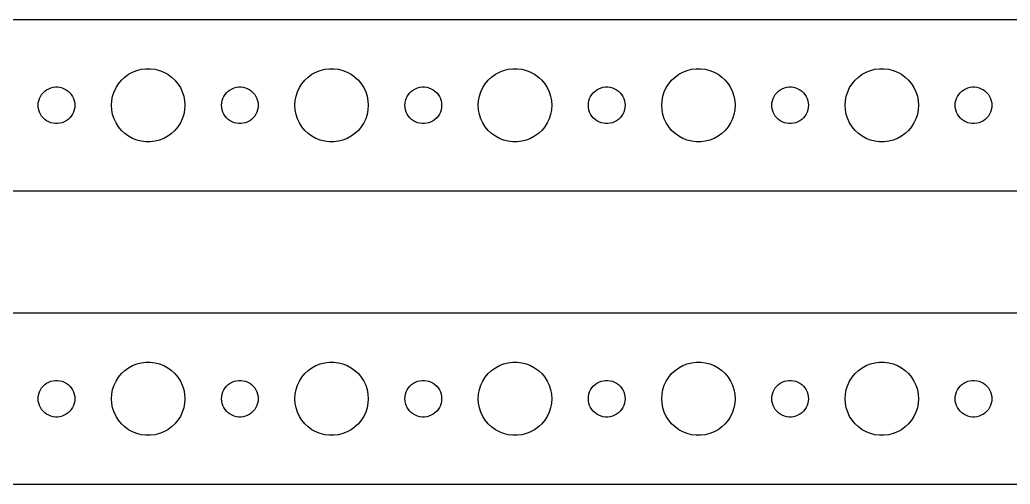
# Model space of a CAD drawing. Header units: metres. Extents: x -172 to 172, y 17 to 55.
# Drawn here: x -85.5 to -4.5, y 17 to 55 of the extents above; entities that cross this region are included whole.
import ezdxf

# ---------------------------------------------------------------- set-up
doc = ezdxf.new("R2010")
doc.units = ezdxf.units.M

msp = doc.modelspace()

# ---------------------------------------------------------------- linework, layer by layer
for p, q in [((167.314, 54.9901), (-167.314, 54.9901)), ((-77.1869, 50.0536), (-76.9123, 50.3115)), ((-76.9123, 50.3115), (-76.6075, 50.533)), ((-76.6075, 50.533), (-76.2773, 50.7145)), ((-76.2773, 50.7145), (-75.927, 50.8532)), ((-75.927, 50.8532), (-75.5621, 50.9469)), ((-75.5621, 50.9469), (-75.1884, 50.9941)), ((-75.1884, 50.9941), (-74.8116, 50.9941)), ((-74.8116, 50.9941), (-74.4379, 50.9469)), ((-74.4379, 50.9469), (-74.073, 50.8532)), ((-74.073, 50.8532), (-73.7227, 50.7145)), ((-73.7227, 50.7145), (-73.3925, 50.533)), ((-73.3925, 50.533), (-73.0877, 50.3115)), ((-73.0877, 50.3115), (-72.8131, 50.0536)), ((-62.1869, 50.0536), (-61.9123, 50.3115)), ((-61.9123, 50.3115), (-61.6075, 50.533)), ((-61.6075, 50.533), (-61.2773, 50.7145)), ((-61.2773, 50.7145), (-60.927, 50.8532)), ((-60.927, 50.8532), (-60.5621, 50.9469)), ((-60.5621, 50.9469), (-60.1884, 50.9941)), ((-60.1884, 50.9941), (-59.8116, 50.9941)), ((-59.8116, 50.9941), (-59.4379, 50.9469)), ((-59.4379, 50.9469), (-59.0729, 50.8532)), ((-59.0729, 50.8532), (-58.7227, 50.7145)), ((-58.7227, 50.7145), (-58.3925, 50.533)), ((-58.3925, 50.533), (-58.0877, 50.3115)), ((-58.0877, 50.3115), (-57.8131, 50.0536)), ((-47.1869, 50.0536), (-46.9123, 50.3115)), ((-46.9123, 50.3115), (-46.6075, 50.533)), ((-46.6075, 50.533), (-46.2773, 50.7145)), ((-46.2773, 50.7145), (-45.927, 50.8532)), ((-45.927, 50.8532), (-45.5621, 50.9469)), ((-45.5621, 50.9469), (-45.1884, 50.9941)), ((-45.1884, 50.9941), (-44.8116, 50.9941)), ((-44.8116, 50.9941), (-44.4379, 50.9469)), ((-44.4379, 50.9469), (-44.0729, 50.8532)), ((-44.0729, 50.8532), (-43.7227, 50.7145)), ((-43.7227, 50.7145), (-43.3925, 50.533)), ((-43.3925, 50.533), (-43.0877, 50.3115)), ((-43.0877, 50.3115), (-42.8131, 50.0536)), ((-32.1869, 50.0536), (-31.9123, 50.3115)), ((-31.9123, 50.3115), (-31.6075, 50.533)), ((-31.6075, 50.533), (-31.2773, 50.7145)), ((-31.2773, 50.7145), (-30.927, 50.8532)), ((-30.927, 50.8532), (-30.5621, 50.9469)), ((-30.5621, 50.9469), (-30.1884, 50.9941)), ((-30.1884, 50.9941), (-29.8116, 50.9941)), ((-29.8116, 50.9941), (-29.4379, 50.9469)), ((-29.4379, 50.9469), (-29.0729, 50.8532)), ((-29.0729, 50.8532), (-28.7227, 50.7145)), ((-28.7227, 50.7145), (-28.3925, 50.533)), ((-28.3925, 50.533), (-28.0877, 50.3115)), ((-28.0877, 50.3115), (-27.8131, 50.0536)), ((-17.1869, 50.0536), (-16.9123, 50.3115)), ((-16.9123, 50.3115), (-16.6075, 50.533)), ((-16.6075, 50.533), (-16.2773, 50.7145)), ((-16.2773, 50.7145), (-15.927, 50.8532)), ((-15.927, 50.8532), (-15.5621, 50.9469)), ((-15.5621, 50.9469), (-15.1884, 50.9941)), ((-15.1884, 50.9941), (-14.8116, 50.9941)), ((-14.8116, 50.9941), (-14.4379, 50.9469)), ((-14.4379, 50.9469), (-14.0729, 50.8532)), ((-14.0729, 50.8532), (-13.7227, 50.7145)), ((-13.7227, 50.7145), (-13.3925, 50.533)), ((-13.3925, 50.533), (-13.0877, 50.3115)), ((-13.0877, 50.3115), (-12.8131, 50.0536)), ((-83.1387, 49.3572), (-82.9635, 49.4266)), ((-82.9635, 49.4266), (-82.7811, 49.4734)), ((-82.7811, 49.4734), (-82.5942, 49.497)), ((-82.5942, 49.497), (-82.4058, 49.497)), ((-82.4058, 49.497), (-82.2189, 49.4734)), ((-82.2189, 49.4734), (-82.0365, 49.4266)), ((-82.0365, 49.4266), (-81.8613, 49.3572)), ((-77.7893, 49.1044), (-77.6289, 49.4453)), ((-77.6289, 49.4453), (-77.427, 49.7634)), ((-77.427, 49.7634), (-77.1869, 50.0536)), ((-72.8131, 50.0536), (-72.573, 49.7634)), ((-72.573, 49.7634), (-72.3711, 49.4453)), ((-72.3711, 49.4453), (-72.2107, 49.1044)), ((-68.1387, 49.3572), (-67.9635, 49.4266)), ((-67.9635, 49.4266), (-67.7811, 49.4734)), ((-67.7811, 49.4734), (-67.5942, 49.497)), ((-67.5942, 49.497), (-67.4058, 49.497)), ((-67.4058, 49.497), (-67.2189, 49.4734)), ((-67.2189, 49.4734), (-67.0365, 49.4266)), ((-67.0365, 49.4266), (-66.8613, 49.3572)), ((-62.7893, 49.1044), (-62.6289, 49.4453)), ((-62.6289, 49.4453), (-62.427, 49.7634)), ((-62.427, 49.7634), (-62.1869, 50.0536)), ((-57.8131, 50.0536), (-57.5729, 49.7634)), ((-57.5729, 49.7634), (-57.3711, 49.4453)), ((-57.3711, 49.4453), (-57.2107, 49.1044)), ((-53.1387, 49.3572), (-52.9635, 49.4266)), ((-52.9635, 49.4266), (-52.7811, 49.4734)), ((-52.7811, 49.4734), (-52.5942, 49.497)), ((-52.5942, 49.497), (-52.4058, 49.497)), ((-52.4058, 49.497), (-52.2189, 49.4734)), ((-52.2189, 49.4734), (-52.0365, 49.4266)), ((-52.0365, 49.4266), (-51.8613, 49.3572)), ((-47.7893, 49.1044), (-47.6289, 49.4453)), ((-47.6289, 49.4453), (-47.427, 49.7634)), ((-47.427, 49.7634), (-47.1869, 50.0536)), ((-42.8131, 50.0536), (-42.5729, 49.7634)), ((-42.5729, 49.7634), (-42.3711, 49.4453)), ((-42.3711, 49.4453), (-42.2107, 49.1044)), ((-38.1387, 49.3572), (-37.9635, 49.4266)), ((-37.9635, 49.4266), (-37.7811, 49.4734)), ((-37.7811, 49.4734), (-37.5942, 49.497)), ((-37.5942, 49.497), (-37.4058, 49.497)), ((-37.4058, 49.497), (-37.2189, 49.4734)), ((-37.2189, 49.4734), (-37.0365, 49.4266)), ((-37.0365, 49.4266), (-36.8613, 49.3572)), ((-32.7893, 49.1044), (-32.6289, 49.4453)), ((-32.6289, 49.4453), (-32.427, 49.7634)), ((-32.427, 49.7634), (-32.1869, 50.0536)), ((-27.8131, 50.0536), (-27.5729, 49.7634)), ((-27.5729, 49.7634), (-27.3711, 49.4453)), ((-27.3711, 49.4453), (-27.2107, 49.1044)), ((-23.1387, 49.3572), (-22.9635, 49.4266)), ((-22.9635, 49.4266), (-22.7811, 49.4734)), ((-22.7811, 49.4734), (-22.5942, 49.497)), ((-22.5942, 49.497), (-22.4058, 49.497)), ((-22.4058, 49.497), (-22.2189, 49.4734)), ((-22.2189, 49.4734), (-22.0365, 49.4266)), ((-22.0365, 49.4266), (-21.8613, 49.3572)), ((-17.7893, 49.1044), (-17.6289, 49.4453)), ((-17.6289, 49.4453), (-17.427, 49.7634)), ((-17.427, 49.7634), (-17.1869, 50.0536)), ((-12.8131, 50.0536), (-12.5729, 49.7634)), ((-12.5729, 49.7634), (-12.3711, 49.4453)), ((-12.3711, 49.4453), (-12.2107, 49.1044)), ((-8.13866, 49.3572), (-7.96352, 49.4266)), ((-7.96352, 49.4266), (-7.78107, 49.4734)), ((-7.78107, 49.4734), (-7.59418, 49.497)), ((-7.59418, 49.497), (-7.40581, 49.497)), ((-7.40581, 49.497), (-7.21892, 49.4734)), ((-7.21892, 49.4734), (-7.03647, 49.4266)), ((-7.03647, 49.4266), (-6.86133, 49.3572)), ((-83.8947, 48.5522), (-83.8145, 48.7226)), ((-83.8145, 48.7226), (-83.7135, 48.8817)), ((-83.7135, 48.8817), (-83.5934, 49.0268)), ((-83.5934, 49.0268), (-83.4561, 49.1558)), ((-83.4561, 49.1558), (-83.3037, 49.2665)), ((-83.3037, 49.2665), (-83.1387, 49.3572)), ((-81.8613, 49.3572), (-81.6963, 49.2665)), ((-81.6963, 49.2665), (-81.5439, 49.1558)), ((-81.5439, 49.1558), (-81.4065, 49.0268)), ((-81.4065, 49.0268), (-81.2865, 48.8817)), ((-81.2865, 48.8817), (-81.1855, 48.7226)), ((-81.1855, 48.7226), (-81.1053, 48.5522)), ((-77.9763, 48.376), (-77.9057, 48.7461)), ((-77.9057, 48.7461), (-77.7893, 49.1044)), ((-72.2107, 49.1044), (-72.0943, 48.7461)), ((-72.0943, 48.7461), (-72.0237, 48.376)), ((-68.8947, 48.5522), (-68.8145, 48.7226)), ((-68.8145, 48.7226), (-68.7135, 48.8817)), ((-68.7135, 48.8817), (-68.5934, 49.0268)), ((-68.5934, 49.0268), (-68.4561, 49.1558)), ((-68.4561, 49.1558), (-68.3037, 49.2665)), ((-68.3037, 49.2665), (-68.1387, 49.3572)), ((-66.8613, 49.3572), (-66.6963, 49.2665)), ((-66.6963, 49.2665), (-66.5439, 49.1558)), ((-66.5439, 49.1558), (-66.4065, 49.0268)), ((-66.4065, 49.0268), (-66.2865, 48.8817)), ((-66.2865, 48.8817), (-66.1855, 48.7226)), ((-66.1855, 48.7226), (-66.1053, 48.5522)), ((-62.9763, 48.376), (-62.9057, 48.7461)), ((-62.9057, 48.7461), (-62.7893, 49.1044)), ((-57.2107, 49.1044), (-57.0942, 48.7461)), ((-57.0942, 48.7461), (-57.0237, 48.376)), ((-53.8947, 48.5522), (-53.8145, 48.7226)), ((-53.8145, 48.7226), (-53.7135, 48.8817)), ((-53.7135, 48.8817), (-53.5934, 49.0268)), ((-53.5934, 49.0268), (-53.4561, 49.1558)), ((-53.4561, 49.1558), (-53.3037, 49.2665)), ((-53.3037, 49.2665), (-53.1387, 49.3572)), ((-51.8613, 49.3572), (-51.6963, 49.2665)), ((-51.6963, 49.2665), (-51.5439, 49.1558)), ((-51.5439, 49.1558), (-51.4065, 49.0268)), ((-51.4065, 49.0268), (-51.2865, 48.8817)), ((-51.2865, 48.8817), (-51.1855, 48.7226)), ((-51.1855, 48.7226), (-51.1053, 48.5522)), ((-47.9763, 48.376), (-47.9057, 48.7461)), ((-47.9057, 48.7461), (-47.7893, 49.1044)), ((-42.2107, 49.1044), (-42.0942, 48.7461)), ((-42.0942, 48.7461), (-42.0237, 48.376)), ((-38.8947, 48.5522), (-38.8145, 48.7226)), ((-38.8145, 48.7226), (-38.7135, 48.8817)), ((-38.7135, 48.8817), (-38.5934, 49.0268)), ((-38.5934, 49.0268), (-38.4561, 49.1558)), ((-38.4561, 49.1558), (-38.3037, 49.2665)), ((-38.3037, 49.2665), (-38.1387, 49.3572)), ((-36.8613, 49.3572), (-36.6963, 49.2665)), ((-36.6963, 49.2665), (-36.5439, 49.1558)), ((-36.5439, 49.1558), (-36.4065, 49.0268)), ((-36.4065, 49.0268), (-36.2865, 48.8817)), ((-36.2865, 48.8817), (-36.1855, 48.7226)), ((-36.1855, 48.7226), (-36.1053, 48.5522)), ((-32.9763, 48.376), (-32.9057, 48.7461)), ((-32.9057, 48.7461), (-32.7893, 49.1044)), ((-27.2107, 49.1044), (-27.0942, 48.7461)), ((-27.0942, 48.7461), (-27.0237, 48.376)), ((-23.8947, 48.5522), (-23.8145, 48.7226)), ((-23.8145, 48.7226), (-23.7135, 48.8817)), ((-23.7135, 48.8817), (-23.5934, 49.0268)), ((-23.5934, 49.0268), (-23.4561, 49.1558)), ((-23.4561, 49.1558), (-23.3037, 49.2665)), ((-23.3037, 49.2665), (-23.1387, 49.3572)), ((-21.8613, 49.3572), (-21.6963, 49.2665)), ((-21.6963, 49.2665), (-21.5439, 49.1558)), ((-21.5439, 49.1558), (-21.4065, 49.0268)), ((-21.4065, 49.0268), (-21.2865, 48.8817)), ((-21.2865, 48.8817), (-21.1855, 48.7226)), ((-21.1855, 48.7226), (-21.1053, 48.5522)), ((-17.9763, 48.376), (-17.9057, 48.7461)), ((-17.9057, 48.7461), (-17.7893, 49.1044)), ((-12.2107, 49.1044), (-12.0942, 48.7461)), ((-12.0942, 48.7461), (-12.0237, 48.376)), ((-8.89465, 48.5522), (-8.81445, 48.7226)), ((-8.81445, 48.7226), (-8.71352, 48.8817)), ((-8.71352, 48.8817), (-8.59344, 49.0268)), ((-8.59344, 49.0268), (-8.45613, 49.1558)), ((-8.45613, 49.1558), (-8.30373, 49.2665)), ((-8.30373, 49.2665), (-8.13866, 49.3572)), ((-6.86133, 49.3572), (-6.69626, 49.2665)), ((-6.69626, 49.2665), (-6.54385, 49.1558)), ((-6.54385, 49.1558), (-6.40654, 49.0268)), ((-6.40654, 49.0268), (-6.28647, 48.8817)), ((-6.28647, 48.8817), (-6.18553, 48.7226)), ((-6.18553, 48.7226), (-6.10533, 48.5522)), ((-84, 48), (-83.9882, 48.188)), ((-83.9882, 47.812), (-84, 48)), ((-83.9882, 48.188), (-83.9529, 48.373)), ((-83.9529, 47.627), (-83.9882, 47.812)), ((-83.9529, 48.373), (-83.8947, 48.5522)), ((-81.1053, 48.5522), (-81.0471, 48.373)), ((-81.0471, 48.373), (-81.0118, 48.188)), ((-81.0118, 47.812), (-81.0471, 47.627)), ((-81.0118, 48.188), (-81, 48)), ((-81, 48), (-81.0118, 47.812)), ((-78, 48), (-77.9763, 48.376)), ((-77.9763, 47.624), (-78, 48)), ((-72.0237, 48.376), (-72, 48)), ((-72, 48), (-72.0237, 47.624)), ((-69, 48), (-68.9882, 48.188)), ((-68.9882, 47.812), (-69, 48)), ((-68.9882, 48.188), (-68.9529, 48.373)), ((-68.9529, 47.627), (-68.9882, 47.812)), ((-68.9529, 48.373), (-68.8947, 48.5522)), ((-66.1053, 48.5522), (-66.0471, 48.373)), ((-66.0471, 48.373), (-66.0118, 48.188)), ((-66.0118, 47.812), (-66.0471, 47.627)), ((-66.0118, 48.188), (-66, 48)), ((-66, 48), (-66.0118, 47.812)), ((-63, 48), (-62.9763, 48.376)), ((-62.9763, 47.624), (-63, 48)), ((-57.0237, 48.376), (-57, 48)), ((-57, 48), (-57.0237, 47.624)), ((-54, 48), (-53.9882, 48.188)), ((-53.9882, 47.812), (-54, 48)), ((-53.9882, 48.188), (-53.9529, 48.373)), ((-53.9529, 47.627), (-53.9882, 47.812)), ((-53.9529, 48.373), (-53.8947, 48.5522)), ((-51.1053, 48.5522), (-51.0471, 48.373)), ((-51.0471, 48.373), (-51.0118, 48.188)), ((-51.0118, 47.812), (-51.0471, 47.627)), ((-51.0118, 48.188), (-51, 48)), ((-51, 48), (-51.0118, 47.812)), ((-48, 48), (-47.9763, 48.376)), ((-47.9763, 47.624), (-48, 48)), ((-42.0237, 48.376), (-42, 48)), ((-42, 48), (-42.0237, 47.624)), ((-39, 48), (-38.9882, 48.188)), ((-38.9882, 47.812), (-39, 48)), ((-38.9882, 48.188), (-38.9529, 48.373)), ((-38.9529, 47.627), (-38.9882, 47.812)), ((-38.9529, 48.373), (-38.8947, 48.5522)), ((-36.1053, 48.5522), (-36.0471, 48.373)), ((-36.0471, 48.373), (-36.0118, 48.188)), ((-36.0118, 47.812), (-36.0471, 47.627)), ((-36.0118, 48.188), (-36, 48)), ((-36, 48), (-36.0118, 47.812)), ((-33, 48), (-32.9763, 48.376)), ((-32.9763, 47.624), (-33, 48)), ((-27.0237, 48.376), (-27, 48)), ((-27, 48), (-27.0237, 47.624)), ((-24, 48), (-23.9882, 48.188)), ((-23.9882, 47.812), (-24, 48)), ((-23.9882, 48.188), (-23.9529, 48.373)), ((-23.9529, 47.627), (-23.9882, 47.812)), ((-23.9529, 48.373), (-23.8947, 48.5522)), ((-21.1053, 48.5522), (-21.0471, 48.373)), ((-21.0471, 48.373), (-21.0118, 48.188)), ((-21.0118, 47.812), (-21.0471, 47.627)), ((-21.0118, 48.188), (-21, 48)), ((-21, 48), (-21.0118, 47.812)), ((-18, 48), (-17.9763, 48.376)), ((-17.9763, 47.624), (-18, 48)), ((-12.0237, 48.376), (-12, 48)), ((-12, 48), (-12.0237, 47.624)), ((-9, 48), (-8.98816, 48.188)), ((-8.98816, 47.812), (-9, 48)), ((-8.98816, 48.188), (-8.95287, 48.373)), ((-8.95287, 47.627), (-8.98816, 47.812)), ((-8.95287, 48.373), (-8.89465, 48.5522)), ((-6.10533, 48.5522), (-6.04712, 48.373)), ((-6.04712, 48.373), (-6.01183, 48.188)), ((-6.01183, 47.812), (-6.04712, 47.627)), ((-6.01183, 48.188), (-6, 48)), ((-6, 48), (-6.01183, 47.812)), ((-83.8947, 47.4478), (-83.9529, 47.627)), ((-83.8145, 47.2774), (-83.8947, 47.4478)), ((-83.7135, 47.1183), (-83.8145, 47.2774)), ((-83.5934, 46.9732), (-83.7135, 47.1183)), ((-81.2865, 47.1183), (-81.4065, 46.9732)), ((-81.1855, 47.2774), (-81.2865, 47.1183)), ((-81.1053, 47.4478), (-81.1855, 47.2774)), ((-81.0471, 47.627), (-81.1053, 47.4478)), ((-77.9057, 47.2539), (-77.9763, 47.624)), ((-77.7893, 46.8956), (-77.9057, 47.2539)), ((-72.0943, 47.2539), (-72.2107, 46.8956)), ((-72.0237, 47.624), (-72.0943, 47.2539)), ((-68.8947, 47.4478), (-68.9529, 47.627)), ((-68.8145, 47.2774), (-68.8947, 47.4478)), ((-68.7135, 47.1183), (-68.8145, 47.2774)), ((-68.5934, 46.9732), (-68.7135, 47.1183)), ((-66.2865, 47.1183), (-66.4065, 46.9732)), ((-66.1855, 47.2774), (-66.2865, 47.1183)), ((-66.1053, 47.4478), (-66.1855, 47.2774)), ((-66.0471, 47.627), (-66.1053, 47.4478)), ((-62.9057, 47.2539), (-62.9763, 47.624)), ((-62.7893, 46.8956), (-62.9057, 47.2539)), ((-57.0942, 47.2539), (-57.2107, 46.8956)), ((-57.0237, 47.624), (-57.0942, 47.2539)), ((-53.8947, 47.4478), (-53.9529, 47.627)), ((-53.8145, 47.2774), (-53.8947, 47.4478)), ((-53.7135, 47.1183), (-53.8145, 47.2774)), ((-53.5934, 46.9732), (-53.7135, 47.1183)), ((-51.2865, 47.1183), (-51.4065, 46.9732)), ((-51.1855, 47.2774), (-51.2865, 47.1183)), ((-51.1053, 47.4478), (-51.1855, 47.2774)), ((-51.0471, 47.627), (-51.1053, 47.4478)), ((-47.9057, 47.2539), (-47.9763, 47.624)), ((-47.7893, 46.8956), (-47.9057, 47.2539)), ((-42.0942, 47.2539), (-42.2107, 46.8956)), ((-42.0237, 47.624), (-42.0942, 47.2539)), ((-38.8947, 47.4478), (-38.9529, 47.627)), ((-38.8145, 47.2774), (-38.8947, 47.4478)), ((-38.7135, 47.1183), (-38.8145, 47.2774)), ((-38.5934, 46.9732), (-38.7135, 47.1183)), ((-36.2865, 47.1183), (-36.4065, 46.9732)), ((-36.1855, 47.2774), (-36.2865, 47.1183)), ((-36.1053, 47.4478), (-36.1855, 47.2774)), ((-36.0471, 47.627), (-36.1053, 47.4478)), ((-32.9057, 47.2539), (-32.9763, 47.624)), ((-32.7893, 46.8956), (-32.9057, 47.2539)), ((-27.0942, 47.2539), (-27.2107, 46.8956)), ((-27.0237, 47.624), (-27.0942, 47.2539)), ((-23.8947, 47.4478), (-23.9529, 47.627)), ((-23.8145, 47.2774), (-23.8947, 47.4478)), ((-23.7135, 47.1183), (-23.8145, 47.2774)), ((-23.5934, 46.9732), (-23.7135, 47.1183)), ((-21.2865, 47.1183), (-21.4065, 46.9732)), ((-21.1855, 47.2774), (-21.2865, 47.1183)), ((-21.1053, 47.4478), (-21.1855, 47.2774)), ((-21.0471, 47.627), (-21.1053, 47.4478)), ((-17.9057, 47.2539), (-17.9763, 47.624)), ((-17.7893, 46.8956), (-17.9057, 47.2539)), ((-12.0942, 47.2539), (-12.2107, 46.8956)), ((-12.0237, 47.624), (-12.0942, 47.2539)), ((-8.89465, 47.4478), (-8.95287, 47.627)), ((-8.81445, 47.2774), (-8.89465, 47.4478)), ((-8.71352, 47.1183), (-8.81445, 47.2774)), ((-8.59344, 46.9732), (-8.71352, 47.1183)), ((-6.28647, 47.1183), (-6.40654, 46.9732)), ((-6.18553, 47.2774), (-6.28647, 47.1183)), ((-6.10533, 47.4478), (-6.18553, 47.2774)), ((-6.04712, 47.627), (-6.10533, 47.4478)), ((-83.4561, 46.8442), (-83.5934, 46.9732)), ((-83.3037, 46.7335), (-83.4561, 46.8442)), ((-83.1387, 46.6428), (-83.3037, 46.7335)), ((-82.9635, 46.5734), (-83.1387, 46.6428)), ((-82.7811, 46.5266), (-82.9635, 46.5734)), ((-82.5942, 46.503), (-82.7811, 46.5266)), ((-82.4058, 46.503), (-82.5942, 46.503)), ((-82.2189, 46.5266), (-82.4058, 46.503)), ((-82.0365, 46.5734), (-82.2189, 46.5266)), ((-81.8613, 46.6428), (-82.0365, 46.5734)), ((-81.6963, 46.7335), (-81.8613, 46.6428)), ((-81.5439, 46.8442), (-81.6963, 46.7335)), ((-81.4065, 46.9732), (-81.5439, 46.8442)), ((-77.6289, 46.5547), (-77.7893, 46.8956)), ((-77.427, 46.2366), (-77.6289, 46.5547)), ((-77.1869, 45.9464), (-77.427, 46.2366)), ((-72.573, 46.2366), (-72.8131, 45.9464)), ((-72.3711, 46.5547), (-72.573, 46.2366)), ((-72.2107, 46.8956), (-72.3711, 46.5547)), ((-68.4561, 46.8442), (-68.5934, 46.9732)), ((-68.3037, 46.7335), (-68.4561, 46.8442)), ((-68.1387, 46.6428), (-68.3037, 46.7335)), ((-67.9635, 46.5734), (-68.1387, 46.6428)), ((-67.7811, 46.5266), (-67.9635, 46.5734)), ((-67.5942, 46.503), (-67.7811, 46.5266)), ((-67.4058, 46.503), (-67.5942, 46.503)), ((-67.2189, 46.5266), (-67.4058, 46.503)), ((-67.0365, 46.5734), (-67.2189, 46.5266)), ((-66.8613, 46.6428), (-67.0365, 46.5734)), ((-66.6963, 46.7335), (-66.8613, 46.6428)), ((-66.5439, 46.8442), (-66.6963, 46.7335)), ((-66.4065, 46.9732), (-66.5439, 46.8442)), ((-62.6289, 46.5547), (-62.7893, 46.8956)), ((-62.427, 46.2366), (-62.6289, 46.5547)), ((-62.1869, 45.9464), (-62.427, 46.2366)), ((-57.5729, 46.2366), (-57.8131, 45.9464)), ((-57.3711, 46.5547), (-57.5729, 46.2366)), ((-57.2107, 46.8956), (-57.3711, 46.5547)), ((-53.4561, 46.8442), (-53.5934, 46.9732)), ((-53.3037, 46.7335), (-53.4561, 46.8442)), ((-53.1387, 46.6428), (-53.3037, 46.7335)), ((-52.9635, 46.5734), (-53.1387, 46.6428)), ((-52.7811, 46.5266), (-52.9635, 46.5734)), ((-52.5942, 46.503), (-52.7811, 46.5266)), ((-52.4058, 46.503), (-52.5942, 46.503)), ((-52.2189, 46.5266), (-52.4058, 46.503)), ((-52.0365, 46.5734), (-52.2189, 46.5266)), ((-51.8613, 46.6428), (-52.0365, 46.5734)), ((-51.6963, 46.7335), (-51.8613, 46.6428)), ((-51.5439, 46.8442), (-51.6963, 46.7335)), ((-51.4065, 46.9732), (-51.5439, 46.8442)), ((-47.6289, 46.5547), (-47.7893, 46.8956)), ((-47.427, 46.2366), (-47.6289, 46.5547)), ((-47.1869, 45.9464), (-47.427, 46.2366)), ((-42.5729, 46.2366), (-42.8131, 45.9464)), ((-42.3711, 46.5547), (-42.5729, 46.2366)), ((-42.2107, 46.8956), (-42.3711, 46.5547)), ((-38.4561, 46.8442), (-38.5934, 46.9732)), ((-38.3037, 46.7335), (-38.4561, 46.8442)), ((-38.1387, 46.6428), (-38.3037, 46.7335)), ((-37.9635, 46.5734), (-38.1387, 46.6428)), ((-37.7811, 46.5266), (-37.9635, 46.5734)), ((-37.5942, 46.503), (-37.7811, 46.5266)), ((-37.4058, 46.503), (-37.5942, 46.503)), ((-37.2189, 46.5266), (-37.4058, 46.503)), ((-37.0365, 46.5734), (-37.2189, 46.5266)), ((-36.8613, 46.6428), (-37.0365, 46.5734)), ((-36.6963, 46.7335), (-36.8613, 46.6428)), ((-36.5439, 46.8442), (-36.6963, 46.7335)), ((-36.4065, 46.9732), (-36.5439, 46.8442)), ((-32.6289, 46.5547), (-32.7893, 46.8956)), ((-32.427, 46.2366), (-32.6289, 46.5547)), ((-32.1869, 45.9464), (-32.427, 46.2366)), ((-27.5729, 46.2366), (-27.8131, 45.9464)), ((-27.3711, 46.5547), (-27.5729, 46.2366)), ((-27.2107, 46.8956), (-27.3711, 46.5547)), ((-23.4561, 46.8442), (-23.5934, 46.9732)), ((-23.3037, 46.7335), (-23.4561, 46.8442)), ((-23.1387, 46.6428), (-23.3037, 46.7335)), ((-22.9635, 46.5734), (-23.1387, 46.6428)), ((-22.7811, 46.5266), (-22.9635, 46.5734)), ((-22.5942, 46.503), (-22.7811, 46.5266)), ((-22.4058, 46.503), (-22.5942, 46.503)), ((-22.2189, 46.5266), (-22.4058, 46.503)), ((-22.0365, 46.5734), (-22.2189, 46.5266)), ((-21.8613, 46.6428), (-22.0365, 46.5734)), ((-21.6963, 46.7335), (-21.8613, 46.6428)), ((-21.5439, 46.8442), (-21.6963, 46.7335)), ((-21.4065, 46.9732), (-21.5439, 46.8442)), ((-17.6289, 46.5547), (-17.7893, 46.8956)), ((-17.427, 46.2366), (-17.6289, 46.5547)), ((-17.1869, 45.9464), (-17.427, 46.2366)), ((-12.5729, 46.2366), (-12.8131, 45.9464)), ((-12.3711, 46.5547), (-12.5729, 46.2366)), ((-12.2107, 46.8956), (-12.3711, 46.5547)), ((-8.45613, 46.8442), (-8.59344, 46.9732)), ((-8.30373, 46.7335), (-8.45613, 46.8442)), ((-8.13866, 46.6428), (-8.30373, 46.7335)), ((-7.96352, 46.5734), (-8.13866, 46.6428)), ((-7.78107, 46.5266), (-7.96352, 46.5734)), ((-7.59418, 46.503), (-7.78107, 46.5266)), ((-7.40581, 46.503), (-7.59418, 46.503)), ((-7.21892, 46.5266), (-7.40581, 46.503)), ((-7.03647, 46.5734), (-7.21892, 46.5266)), ((-6.86133, 46.6428), (-7.03647, 46.5734)), ((-6.69626, 46.7335), (-6.86133, 46.6428)), ((-6.54385, 46.8442), (-6.69626, 46.7335)), ((-6.40654, 46.9732), (-6.54385, 46.8442)), ((-76.9123, 45.6885), (-77.1869, 45.9464)), ((-76.6075, 45.467), (-76.9123, 45.6885)), ((-76.2773, 45.2855), (-76.6075, 45.467)), ((-73.3925, 45.467), (-73.7227, 45.2855)), ((-73.0877, 45.6885), (-73.3925, 45.467)), ((-72.8131, 45.9464), (-73.0877, 45.6885)), ((-61.9123, 45.6885), (-62.1869, 45.9464)), ((-61.6075, 45.467), (-61.9123, 45.6885)), ((-61.2773, 45.2855), (-61.6075, 45.467)), ((-58.3925, 45.467), (-58.7227, 45.2855)), ((-58.0877, 45.6885), (-58.3925, 45.467)), ((-57.8131, 45.9464), (-58.0877, 45.6885)), ((-46.9123, 45.6885), (-47.1869, 45.9464)), ((-46.6075, 45.467), (-46.9123, 45.6885)), ((-46.2773, 45.2855), (-46.6075, 45.467)), ((-43.3925, 45.467), (-43.7227, 45.2855)), ((-43.0877, 45.6885), (-43.3925, 45.467)), ((-42.8131, 45.9464), (-43.0877, 45.6885)), ((-31.9123, 45.6885), (-32.1869, 45.9464)), ((-31.6075, 45.467), (-31.9123, 45.6885)), ((-31.2773, 45.2855), (-31.6075, 45.467)), ((-28.3925, 45.467), (-28.7227, 45.2855)), ((-28.0877, 45.6885), (-28.3925, 45.467)), ((-27.8131, 45.9464), (-28.0877, 45.6885)), ((-16.9123, 45.6885), (-17.1869, 45.9464)), ((-16.6075, 45.467), (-16.9123, 45.6885)), ((-16.2773, 45.2855), (-16.6075, 45.467)), ((-13.3925, 45.467), (-13.7227, 45.2855)), ((-13.0877, 45.6885), (-13.3925, 45.467)), ((-12.8131, 45.9464), (-13.0877, 45.6885)), ((-75.927, 45.1468), (-76.2773, 45.2855)), ((-75.5621, 45.0531), (-75.927, 45.1468)), ((-75.1884, 45.0059), (-75.5621, 45.0531)), ((-74.8116, 45.0059), (-75.1884, 45.0059)), ((-74.4379, 45.0531), (-74.8116, 45.0059)), ((-74.073, 45.1468), (-74.4379, 45.0531)), ((-73.7227, 45.2855), (-74.073, 45.1468)), ((-60.927, 45.1468), (-61.2773, 45.2855)), ((-60.5621, 45.0531), (-60.927, 45.1468)), ((-60.1884, 45.0059), (-60.5621, 45.0531)), ((-59.8116, 45.0059), (-60.1884, 45.0059)), ((-59.4379, 45.0531), (-59.8116, 45.0059)), ((-59.0729, 45.1468), (-59.4379, 45.0531)), ((-58.7227, 45.2855), (-59.0729, 45.1468)), ((-45.927, 45.1468), (-46.2773, 45.2855)), ((-45.5621, 45.0531), (-45.927, 45.1468)), ((-45.1884, 45.0059), (-45.5621, 45.0531)), ((-44.8116, 45.0059), (-45.1884, 45.0059)), ((-44.4379, 45.0531), (-44.8116, 45.0059)), ((-44.0729, 45.1468), (-44.4379, 45.0531)), ((-43.7227, 45.2855), (-44.0729, 45.1468)), ((-30.927, 45.1468), (-31.2773, 45.2855)), ((-30.5621, 45.0531), (-30.927, 45.1468)), ((-30.1884, 45.0059), (-30.5621, 45.0531)), ((-29.8116, 45.0059), (-30.1884, 45.0059)), ((-29.4379, 45.0531), (-29.8116, 45.0059)), ((-29.0729, 45.1468), (-29.4379, 45.0531)), ((-28.7227, 45.2855), (-29.0729, 45.1468)), ((-15.927, 45.1468), (-16.2773, 45.2855)), ((-15.5621, 45.0531), (-15.927, 45.1468)), ((-15.1884, 45.0059), (-15.5621, 45.0531)), ((-14.8116, 45.0059), (-15.1884, 45.0059)), ((-14.4379, 45.0531), (-14.8116, 45.0059)), ((-14.0729, 45.1468), (-14.4379, 45.0531)), ((-13.7227, 45.2855), (-14.0729, 45.1468)), ((-167.314, 41.0099), (167.314, 41.0099)), ((167.314, 30.9901), (-167.314, 30.9901)), ((-76.2773, 26.7145), (-75.927, 26.8532)), ((-75.927, 26.8532), (-75.5621, 26.9469)), ((-75.5621, 26.9469), (-75.1884, 26.9941)), ((-75.1884, 26.9941), (-74.8116, 26.9941)), ((-74.8116, 26.9941), (-74.4379, 26.9469)), ((-74.4379, 26.9469), (-74.073, 26.8532)), ((-74.073, 26.8532), (-73.7227, 26.7145)), ((-61.2773, 26.7145), (-60.927, 26.8532)), ((-60.927, 26.8532), (-60.5621, 26.9469)), ((-60.5621, 26.9469), (-60.1884, 26.9941)), ((-60.1884, 26.9941), (-59.8116, 26.9941)), ((-59.8116, 26.9941), (-59.4379, 26.9469)), ((-59.4379, 26.9469), (-59.0729, 26.8532)), ((-59.0729, 26.8532), (-58.7227, 26.7145)), ((-46.2773, 26.7145), (-45.927, 26.8532)), ((-45.927, 26.8532), (-45.5621, 26.9469)), ((-45.5621, 26.9469), (-45.1884, 26.9941)), ((-45.1884, 26.9941), (-44.8116, 26.9941)), ((-44.8116, 26.9941), (-44.4379, 26.9469)), ((-44.4379, 26.9469), (-44.0729, 26.8532)), ((-44.0729, 26.8532), (-43.7227, 26.7145)), ((-31.2773, 26.7145), (-30.927, 26.8532)), ((-30.927, 26.8532), (-30.5621, 26.9469)), ((-30.5621, 26.9469), (-30.1884, 26.9941)), ((-30.1884, 26.9941), (-29.8116, 26.9941)), ((-29.8116, 26.9941), (-29.4379, 26.9469)), ((-29.4379, 26.9469), (-29.0729, 26.8532)), ((-29.0729, 26.8532), (-28.7227, 26.7145)), ((-16.2773, 26.7145), (-15.927, 26.8532)), ((-15.927, 26.8532), (-15.5621, 26.9469)), ((-15.5621, 26.9469), (-15.1884, 26.9941)), ((-15.1884, 26.9941), (-14.8116, 26.9941)), ((-14.8116, 26.9941), (-14.4379, 26.9469)), ((-14.4379, 26.9469), (-14.0729, 26.8532)), ((-14.0729, 26.8532), (-13.7227, 26.7145)), ((-77.427, 25.7634), (-77.1869, 26.0536)), ((-77.1869, 26.0536), (-76.9123, 26.3115)), ((-76.9123, 26.3115), (-76.6075, 26.533)), ((-76.6075, 26.533), (-76.2773, 26.7145)), ((-73.7227, 26.7145), (-73.3925, 26.533)), ((-73.3925, 26.533), (-73.0877, 26.3115)), ((-73.0877, 26.3115), (-72.8131, 26.0536)), ((-72.8131, 26.0536), (-72.573, 25.7634)), ((-62.427, 25.7634), (-62.1869, 26.0536)), ((-62.1869, 26.0536), (-61.9123, 26.3115)), ((-61.9123, 26.3115), (-61.6075, 26.533)), ((-61.6075, 26.533), (-61.2773, 26.7145)), ((-58.7227, 26.7145), (-58.3925, 26.533)), ((-58.3925, 26.533), (-58.0877, 26.3115)), ((-58.0877, 26.3115), (-57.8131, 26.0536)), ((-57.8131, 26.0536), (-57.5729, 25.7634)), ((-47.427, 25.7634), (-47.1869, 26.0536)), ((-47.1869, 26.0536), (-46.9123, 26.3115)), ((-46.9123, 26.3115), (-46.6075, 26.533)), ((-46.6075, 26.533), (-46.2773, 26.7145)), ((-43.7227, 26.7145), (-43.3925, 26.533)), ((-43.3925, 26.533), (-43.0877, 26.3115)), ((-43.0877, 26.3115), (-42.8131, 26.0536)), ((-42.8131, 26.0536), (-42.5729, 25.7634)), ((-32.427, 25.7634), (-32.1869, 26.0536)), ((-32.1869, 26.0536), (-31.9123, 26.3115)), ((-31.9123, 26.3115), (-31.6075, 26.533)), ((-31.6075, 26.533), (-31.2773, 26.7145)), ((-28.7227, 26.7145), (-28.3925, 26.533)), ((-28.3925, 26.533), (-28.0877, 26.3115)), ((-28.0877, 26.3115), (-27.8131, 26.0536)), ((-27.8131, 26.0536), (-27.5729, 25.7634)), ((-17.427, 25.7634), (-17.1869, 26.0536)), ((-17.1869, 26.0536), (-16.9123, 26.3115)), ((-16.9123, 26.3115), (-16.6075, 26.533)), ((-16.6075, 26.533), (-16.2773, 26.7145)), ((-13.7227, 26.7145), (-13.3925, 26.533)), ((-13.3925, 26.533), (-13.0877, 26.3115)), ((-13.0877, 26.3115), (-12.8131, 26.0536)), ((-12.8131, 26.0536), (-12.5729, 25.7634)), ((-83.5934, 25.0268), (-83.4561, 25.1558)), ((-83.4561, 25.1558), (-83.3037, 25.2665)), ((-83.3037, 25.2665), (-83.1387, 25.3572)), ((-83.1387, 25.3572), (-82.9635, 25.4266)), ((-82.9635, 25.4266), (-82.7811, 25.4734)), ((-82.7811, 25.4734), (-82.5942, 25.497)), ((-82.5942, 25.497), (-82.4058, 25.497)), ((-82.4058, 25.497), (-82.2189, 25.4734)), ((-82.2189, 25.4734), (-82.0365, 25.4266)), ((-82.0365, 25.4266), (-81.8613, 25.3572)), ((-81.8613, 25.3572), (-81.6963, 25.2665)), ((-81.6963, 25.2665), (-81.5439, 25.1558)), ((-81.5439, 25.1558), (-81.4065, 25.0268)), ((-77.7893, 25.1044), (-77.6289, 25.4453)), ((-77.6289, 25.4453), (-77.427, 25.7634)), ((-72.573, 25.7634), (-72.3711, 25.4453)), ((-72.3711, 25.4453), (-72.2107, 25.1044)), ((-68.5934, 25.0268), (-68.4561, 25.1558)), ((-68.4561, 25.1558), (-68.3037, 25.2665)), ((-68.3037, 25.2665), (-68.1387, 25.3572)), ((-68.1387, 25.3572), (-67.9635, 25.4266)), ((-67.9635, 25.4266), (-67.7811, 25.4734)), ((-67.7811, 25.4734), (-67.5942, 25.497)), ((-67.5942, 25.497), (-67.4058, 25.497)), ((-67.4058, 25.497), (-67.2189, 25.4734)), ((-67.2189, 25.4734), (-67.0365, 25.4266)), ((-67.0365, 25.4266), (-66.8613, 25.3572)), ((-66.8613, 25.3572), (-66.6963, 25.2665)), ((-66.6963, 25.2665), (-66.5439, 25.1558)), ((-66.5439, 25.1558), (-66.4065, 25.0268)), ((-62.7893, 25.1044), (-62.6289, 25.4453)), ((-62.6289, 25.4453), (-62.427, 25.7634)), ((-57.5729, 25.7634), (-57.3711, 25.4453)), ((-57.3711, 25.4453), (-57.2107, 25.1044)), ((-53.5934, 25.0268), (-53.4561, 25.1558)), ((-53.4561, 25.1558), (-53.3037, 25.2665)), ((-53.3037, 25.2665), (-53.1387, 25.3572)), ((-53.1387, 25.3572), (-52.9635, 25.4266)), ((-52.9635, 25.4266), (-52.7811, 25.4734)), ((-52.7811, 25.4734), (-52.5942, 25.497)), ((-52.5942, 25.497), (-52.4058, 25.497)), ((-52.4058, 25.497), (-52.2189, 25.4734)), ((-52.2189, 25.4734), (-52.0365, 25.4266)), ((-52.0365, 25.4266), (-51.8613, 25.3572)), ((-51.8613, 25.3572), (-51.6963, 25.2665)), ((-51.6963, 25.2665), (-51.5439, 25.1558)), ((-51.5439, 25.1558), (-51.4065, 25.0268)), ((-47.7893, 25.1044), (-47.6289, 25.4453)), ((-47.6289, 25.4453), (-47.427, 25.7634)), ((-42.5729, 25.7634), (-42.3711, 25.4453)), ((-42.3711, 25.4453), (-42.2107, 25.1044)), ((-38.5934, 25.0268), (-38.4561, 25.1558)), ((-38.4561, 25.1558), (-38.3037, 25.2665)), ((-38.3037, 25.2665), (-38.1387, 25.3572)), ((-38.1387, 25.3572), (-37.9635, 25.4266)), ((-37.9635, 25.4266), (-37.7811, 25.4734)), ((-37.7811, 25.4734), (-37.5942, 25.497)), ((-37.5942, 25.497), (-37.4058, 25.497)), ((-37.4058, 25.497), (-37.2189, 25.4734)), ((-37.2189, 25.4734), (-37.0365, 25.4266)), ((-37.0365, 25.4266), (-36.8613, 25.3572)), ((-36.8613, 25.3572), (-36.6963, 25.2665)), ((-36.6963, 25.2665), (-36.5439, 25.1558)), ((-36.5439, 25.1558), (-36.4065, 25.0268)), ((-32.7893, 25.1044), (-32.6289, 25.4453)), ((-32.6289, 25.4453), (-32.427, 25.7634)), ((-27.5729, 25.7634), (-27.3711, 25.4453)), ((-27.3711, 25.4453), (-27.2107, 25.1044)), ((-23.5934, 25.0268), (-23.4561, 25.1558)), ((-23.4561, 25.1558), (-23.3037, 25.2665)), ((-23.3037, 25.2665), (-23.1387, 25.3572)), ((-23.1387, 25.3572), (-22.9635, 25.4266)), ((-22.9635, 25.4266), (-22.7811, 25.4734)), ((-22.7811, 25.4734), (-22.5942, 25.497)), ((-22.5942, 25.497), (-22.4058, 25.497)), ((-22.4058, 25.497), (-22.2189, 25.4734)), ((-22.2189, 25.4734), (-22.0365, 25.4266)), ((-22.0365, 25.4266), (-21.8613, 25.3572)), ((-21.8613, 25.3572), (-21.6963, 25.2665)), ((-21.6963, 25.2665), (-21.5439, 25.1558)), ((-21.5439, 25.1558), (-21.4065, 25.0268)), ((-17.7893, 25.1044), (-17.6289, 25.4453)), ((-17.6289, 25.4453), (-17.427, 25.7634)), ((-12.5729, 25.7634), (-12.3711, 25.4453)), ((-12.3711, 25.4453), (-12.2107, 25.1044)), ((-8.59344, 25.0268), (-8.45613, 25.1558)), ((-8.45613, 25.1558), (-8.30373, 25.2665)), ((-8.30373, 25.2665), (-8.13866, 25.3572)), ((-8.13866, 25.3572), (-7.96352, 25.4266)), ((-7.96352, 25.4266), (-7.78107, 25.4734)), ((-7.78107, 25.4734), (-7.59418, 25.497)), ((-7.59418, 25.497), (-7.40581, 25.497)), ((-7.40581, 25.497), (-7.21892, 25.4734)), ((-7.21892, 25.4734), (-7.03647, 25.4266)), ((-7.03647, 25.4266), (-6.86133, 25.3572)), ((-6.86133, 25.3572), (-6.69626, 25.2665)), ((-6.69626, 25.2665), (-6.54385, 25.1558)), ((-6.54385, 25.1558), (-6.40654, 25.0268)), ((-83.9882, 24.188), (-83.9529, 24.373)), ((-83.9529, 24.373), (-83.8947, 24.5522)), ((-83.8947, 24.5522), (-83.8145, 24.7226)), ((-83.8145, 24.7226), (-83.7135, 24.8817)), ((-83.7135, 24.8817), (-83.5934, 25.0268)), ((-81.4065, 25.0268), (-81.2865, 24.8817)), ((-81.2865, 24.8817), (-81.1855, 24.7226)), ((-81.1855, 24.7226), (-81.1053, 24.5522)), ((-81.1053, 24.5522), (-81.0471, 24.373)), ((-81.0471, 24.373), (-81.0118, 24.188)), ((-78, 24), (-77.9763, 24.376)), ((-77.9763, 24.376), (-77.9057, 24.7461)), ((-77.9057, 24.7461), (-77.7893, 25.1044)), ((-72.2107, 25.1044), (-72.0943, 24.7461)), ((-72.0943, 24.7461), (-72.0237, 24.376)), ((-72.0237, 24.376), (-72, 24)), ((-68.9882, 24.188), (-68.9529, 24.373)), ((-68.9529, 24.373), (-68.8947, 24.5522)), ((-68.8947, 24.5522), (-68.8145, 24.7226)), ((-68.8145, 24.7226), (-68.7135, 24.8817)), ((-68.7135, 24.8817), (-68.5934, 25.0268)), ((-66.4065, 25.0268), (-66.2865, 24.8817)), ((-66.2865, 24.8817), (-66.1855, 24.7226)), ((-66.1855, 24.7226), (-66.1053, 24.5522)), ((-66.1053, 24.5522), (-66.0471, 24.373)), ((-66.0471, 24.373), (-66.0118, 24.188)), ((-63, 24), (-62.9763, 24.376)), ((-62.9763, 24.376), (-62.9057, 24.7461)), ((-62.9057, 24.7461), (-62.7893, 25.1044)), ((-57.2107, 25.1044), (-57.0942, 24.7461)), ((-57.0942, 24.7461), (-57.0237, 24.376)), ((-57.0237, 24.376), (-57, 24)), ((-53.9882, 24.188), (-53.9529, 24.373)), ((-53.9529, 24.373), (-53.8947, 24.5522)), ((-53.8947, 24.5522), (-53.8145, 24.7226)), ((-53.8145, 24.7226), (-53.7135, 24.8817)), ((-53.7135, 24.8817), (-53.5934, 25.0268)), ((-51.4065, 25.0268), (-51.2865, 24.8817)), ((-51.2865, 24.8817), (-51.1855, 24.7226)), ((-51.1855, 24.7226), (-51.1053, 24.5522)), ((-51.1053, 24.5522), (-51.0471, 24.373)), ((-51.0471, 24.373), (-51.0118, 24.188)), ((-48, 24), (-47.9763, 24.376)), ((-47.9763, 24.376), (-47.9057, 24.7461)), ((-47.9057, 24.7461), (-47.7893, 25.1044)), ((-42.2107, 25.1044), (-42.0942, 24.7461)), ((-42.0942, 24.7461), (-42.0237, 24.376)), ((-42.0237, 24.376), (-42, 24)), ((-38.9882, 24.188), (-38.9529, 24.373)), ((-38.9529, 24.373), (-38.8947, 24.5522)), ((-38.8947, 24.5522), (-38.8145, 24.7226)), ((-38.8145, 24.7226), (-38.7135, 24.8817)), ((-38.7135, 24.8817), (-38.5934, 25.0268)), ((-36.4065, 25.0268), (-36.2865, 24.8817)), ((-36.2865, 24.8817), (-36.1855, 24.7226)), ((-36.1855, 24.7226), (-36.1053, 24.5522)), ((-36.1053, 24.5522), (-36.0471, 24.373)), ((-36.0471, 24.373), (-36.0118, 24.188)), ((-33, 24), (-32.9763, 24.376)), ((-32.9763, 24.376), (-32.9057, 24.7461)), ((-32.9057, 24.7461), (-32.7893, 25.1044)), ((-27.2107, 25.1044), (-27.0942, 24.7461)), ((-27.0942, 24.7461), (-27.0237, 24.376)), ((-27.0237, 24.376), (-27, 24)), ((-23.9882, 24.188), (-23.9529, 24.373)), ((-23.9529, 24.373), (-23.8947, 24.5522)), ((-23.8947, 24.5522), (-23.8145, 24.7226)), ((-23.8145, 24.7226), (-23.7135, 24.8817)), ((-23.7135, 24.8817), (-23.5934, 25.0268)), ((-21.4065, 25.0268), (-21.2865, 24.8817)), ((-21.2865, 24.8817), (-21.1855, 24.7226)), ((-21.1855, 24.7226), (-21.1053, 24.5522)), ((-21.1053, 24.5522), (-21.0471, 24.373)), ((-21.0471, 24.373), (-21.0118, 24.188)), ((-18, 24), (-17.9763, 24.376)), ((-17.9763, 24.376), (-17.9057, 24.7461)), ((-17.9057, 24.7461), (-17.7893, 25.1044)), ((-12.2107, 25.1044), (-12.0942, 24.7461)), ((-12.0942, 24.7461), (-12.0237, 24.376)), ((-12.0237, 24.376), (-12, 24)), ((-8.98816, 24.188), (-8.95287, 24.373)), ((-8.95287, 24.373), (-8.89465, 24.5522)), ((-8.89465, 24.5522), (-8.81445, 24.7226)), ((-8.81445, 24.7226), (-8.71352, 24.8817)), ((-8.71352, 24.8817), (-8.59344, 25.0268)), ((-6.40654, 25.0268), (-6.28647, 24.8817)), ((-6.28647, 24.8817), (-6.18553, 24.7226)), ((-6.18553, 24.7226), (-6.10533, 24.5522)), ((-6.10533, 24.5522), (-6.04712, 24.373)), ((-6.04712, 24.373), (-6.01183, 24.188)), ((-84, 24), (-83.9882, 24.188)), ((-83.9882, 23.812), (-84, 24)), ((-83.9529, 23.627), (-83.9882, 23.812)), ((-83.8947, 23.4478), (-83.9529, 23.627)), ((-81.0471, 23.627), (-81.1053, 23.4478)), ((-81.0118, 23.812), (-81.0471, 23.627)), ((-81.0118, 24.188), (-81, 24)), ((-81, 24), (-81.0118, 23.812)), ((-77.9763, 23.624), (-78, 24)), ((-77.9057, 23.2539), (-77.9763, 23.624)), ((-72.0237, 23.624), (-72.0943, 23.2539)), ((-72, 24), (-72.0237, 23.624)), ((-69, 24), (-68.9882, 24.188)), ((-68.9882, 23.812), (-69, 24)), ((-68.9529, 23.627), (-68.9882, 23.812)), ((-68.8947, 23.4478), (-68.9529, 23.627)), ((-66.0471, 23.627), (-66.1053, 23.4478)), ((-66.0118, 23.812), (-66.0471, 23.627)), ((-66.0118, 24.188), (-66, 24)), ((-66, 24), (-66.0118, 23.812)), ((-62.9763, 23.624), (-63, 24)), ((-62.9057, 23.2539), (-62.9763, 23.624)), ((-57.0237, 23.624), (-57.0942, 23.2539)), ((-57, 24), (-57.0237, 23.624)), ((-54, 24), (-53.9882, 24.188)), ((-53.9882, 23.812), (-54, 24)), ((-53.9529, 23.627), (-53.9882, 23.812)), ((-53.8947, 23.4478), (-53.9529, 23.627)), ((-51.0471, 23.627), (-51.1053, 23.4478)), ((-51.0118, 23.812), (-51.0471, 23.627)), ((-51.0118, 24.188), (-51, 24)), ((-51, 24), (-51.0118, 23.812)), ((-47.9763, 23.624), (-48, 24)), ((-47.9057, 23.2539), (-47.9763, 23.624)), ((-42.0237, 23.624), (-42.0942, 23.2539)), ((-42, 24), (-42.0237, 23.624)), ((-39, 24), (-38.9882, 24.188)), ((-38.9882, 23.812), (-39, 24)), ((-38.9529, 23.627), (-38.9882, 23.812)), ((-38.8947, 23.4478), (-38.9529, 23.627)), ((-36.0471, 23.627), (-36.1053, 23.4478)), ((-36.0118, 23.812), (-36.0471, 23.627)), ((-36.0118, 24.188), (-36, 24)), ((-36, 24), (-36.0118, 23.812)), ((-32.9763, 23.624), (-33, 24)), ((-32.9057, 23.2539), (-32.9763, 23.624)), ((-27.0237, 23.624), (-27.0942, 23.2539)), ((-27, 24), (-27.0237, 23.624)), ((-24, 24), (-23.9882, 24.188)), ((-23.9882, 23.812), (-24, 24)), ((-23.9529, 23.627), (-23.9882, 23.812)), ((-23.8947, 23.4478), (-23.9529, 23.627)), ((-21.0471, 23.627), (-21.1053, 23.4478)), ((-21.0118, 23.812), (-21.0471, 23.627)), ((-21.0118, 24.188), (-21, 24)), ((-21, 24), (-21.0118, 23.812)), ((-17.9763, 23.624), (-18, 24)), ((-17.9057, 23.2539), (-17.9763, 23.624)), ((-12.0237, 23.624), (-12.0942, 23.2539)), ((-12, 24), (-12.0237, 23.624)), ((-9, 24), (-8.98816, 24.188)), ((-8.98816, 23.812), (-9, 24)), ((-8.95287, 23.627), (-8.98816, 23.812)), ((-8.89465, 23.4478), (-8.95287, 23.627)), ((-6.04712, 23.627), (-6.10533, 23.4478)), ((-6.01183, 23.812), (-6.04712, 23.627)), ((-6.01183, 24.188), (-6, 24)), ((-6, 24), (-6.01183, 23.812)), ((-83.8145, 23.2774), (-83.8947, 23.4478)), ((-83.7135, 23.1183), (-83.8145, 23.2774)), ((-83.5934, 22.9732), (-83.7135, 23.1183)), ((-83.4561, 22.8442), (-83.5934, 22.9732)), ((-83.3037, 22.7335), (-83.4561, 22.8442)), ((-83.1387, 22.6428), (-83.3037, 22.7335)), ((-81.6963, 22.7335), (-81.8613, 22.6428)), ((-81.5439, 22.8442), (-81.6963, 22.7335)), ((-81.4065, 22.9732), (-81.5439, 22.8442)), ((-81.2865, 23.1183), (-81.4065, 22.9732)), ((-81.1855, 23.2774), (-81.2865, 23.1183)), ((-81.1053, 23.4478), (-81.1855, 23.2774)), ((-77.7893, 22.8956), (-77.9057, 23.2539)), ((-77.6289, 22.5547), (-77.7893, 22.8956)), ((-72.2107, 22.8956), (-72.3711, 22.5547)), ((-72.0943, 23.2539), (-72.2107, 22.8956)), ((-68.8145, 23.2774), (-68.8947, 23.4478)), ((-68.7135, 23.1183), (-68.8145, 23.2774)), ((-68.5934, 22.9732), (-68.7135, 23.1183)), ((-68.4561, 22.8442), (-68.5934, 22.9732)), ((-68.3037, 22.7335), (-68.4561, 22.8442)), ((-68.1387, 22.6428), (-68.3037, 22.7335)), ((-66.6963, 22.7335), (-66.8613, 22.6428)), ((-66.5439, 22.8442), (-66.6963, 22.7335)), ((-66.4065, 22.9732), (-66.5439, 22.8442)), ((-66.2865, 23.1183), (-66.4065, 22.9732)), ((-66.1855, 23.2774), (-66.2865, 23.1183)), ((-66.1053, 23.4478), (-66.1855, 23.2774)), ((-62.7893, 22.8956), (-62.9057, 23.2539)), ((-62.6289, 22.5547), (-62.7893, 22.8956)), ((-57.2107, 22.8956), (-57.3711, 22.5547)), ((-57.0942, 23.2539), (-57.2107, 22.8956)), ((-53.8145, 23.2774), (-53.8947, 23.4478)), ((-53.7135, 23.1183), (-53.8145, 23.2774)), ((-53.5934, 22.9732), (-53.7135, 23.1183)), ((-53.4561, 22.8442), (-53.5934, 22.9732)), ((-53.3037, 22.7335), (-53.4561, 22.8442)), ((-53.1387, 22.6428), (-53.3037, 22.7335)), ((-51.6963, 22.7335), (-51.8613, 22.6428)), ((-51.5439, 22.8442), (-51.6963, 22.7335)), ((-51.4065, 22.9732), (-51.5439, 22.8442)), ((-51.2865, 23.1183), (-51.4065, 22.9732)), ((-51.1855, 23.2774), (-51.2865, 23.1183)), ((-51.1053, 23.4478), (-51.1855, 23.2774)), ((-47.7893, 22.8956), (-47.9057, 23.2539)), ((-47.6289, 22.5547), (-47.7893, 22.8956)), ((-42.2107, 22.8956), (-42.3711, 22.5547)), ((-42.0942, 23.2539), (-42.2107, 22.8956)), ((-38.8145, 23.2774), (-38.8947, 23.4478)), ((-38.7135, 23.1183), (-38.8145, 23.2774)), ((-38.5934, 22.9732), (-38.7135, 23.1183)), ((-38.4561, 22.8442), (-38.5934, 22.9732)), ((-38.3037, 22.7335), (-38.4561, 22.8442)), ((-38.1387, 22.6428), (-38.3037, 22.7335)), ((-36.6963, 22.7335), (-36.8613, 22.6428)), ((-36.5439, 22.8442), (-36.6963, 22.7335)), ((-36.4065, 22.9732), (-36.5439, 22.8442)), ((-36.2865, 23.1183), (-36.4065, 22.9732)), ((-36.1855, 23.2774), (-36.2865, 23.1183)), ((-36.1053, 23.4478), (-36.1855, 23.2774)), ((-32.7893, 22.8956), (-32.9057, 23.2539)), ((-32.6289, 22.5547), (-32.7893, 22.8956)), ((-27.2107, 22.8956), (-27.3711, 22.5547)), ((-27.0942, 23.2539), (-27.2107, 22.8956)), ((-23.8145, 23.2774), (-23.8947, 23.4478)), ((-23.7135, 23.1183), (-23.8145, 23.2774)), ((-23.5934, 22.9732), (-23.7135, 23.1183)), ((-23.4561, 22.8442), (-23.5934, 22.9732)), ((-23.3037, 22.7335), (-23.4561, 22.8442)), ((-23.1387, 22.6428), (-23.3037, 22.7335)), ((-21.6963, 22.7335), (-21.8613, 22.6428)), ((-21.5439, 22.8442), (-21.6963, 22.7335)), ((-21.4065, 22.9732), (-21.5439, 22.8442)), ((-21.2865, 23.1183), (-21.4065, 22.9732)), ((-21.1855, 23.2774), (-21.2865, 23.1183)), ((-21.1053, 23.4478), (-21.1855, 23.2774)), ((-17.7893, 22.8956), (-17.9057, 23.2539)), ((-17.6289, 22.5547), (-17.7893, 22.8956)), ((-12.2107, 22.8956), (-12.3711, 22.5547)), ((-12.0942, 23.2539), (-12.2107, 22.8956)), ((-8.81445, 23.2774), (-8.89465, 23.4478)), ((-8.71352, 23.1183), (-8.81445, 23.2774)), ((-8.59344, 22.9732), (-8.71352, 23.1183)), ((-8.45613, 22.8442), (-8.59344, 22.9732)), ((-8.30373, 22.7335), (-8.45613, 22.8442)), ((-8.13866, 22.6428), (-8.30373, 22.7335)), ((-6.69626, 22.7335), (-6.86133, 22.6428)), ((-6.54385, 22.8442), (-6.69626, 22.7335)), ((-6.40654, 22.9732), (-6.54385, 22.8442)), ((-6.28647, 23.1183), (-6.40654, 22.9732)), ((-6.18553, 23.2774), (-6.28647, 23.1183)), ((-6.10533, 23.4478), (-6.18553, 23.2774)), ((-82.9635, 22.5734), (-83.1387, 22.6428)), ((-82.7811, 22.5266), (-82.9635, 22.5734)), ((-82.5942, 22.503), (-82.7811, 22.5266)), ((-82.4058, 22.503), (-82.5942, 22.503)), ((-82.2189, 22.5266), (-82.4058, 22.503)), ((-82.0365, 22.5734), (-82.2189, 22.5266)), ((-81.8613, 22.6428), (-82.0365, 22.5734)), ((-77.427, 22.2366), (-77.6289, 22.5547)), ((-77.1869, 21.9464), (-77.427, 22.2366)), ((-76.9123, 21.6885), (-77.1869, 21.9464)), ((-72.8131, 21.9464), (-73.0877, 21.6885)), ((-72.573, 22.2366), (-72.8131, 21.9464)), ((-72.3711, 22.5547), (-72.573, 22.2366)), ((-67.9635, 22.5734), (-68.1387, 22.6428)), ((-67.7811, 22.5266), (-67.9635, 22.5734)), ((-67.5942, 22.503), (-67.7811, 22.5266)), ((-67.4058, 22.503), (-67.5942, 22.503)), ((-67.2189, 22.5266), (-67.4058, 22.503)), ((-67.0365, 22.5734), (-67.2189, 22.5266)), ((-66.8613, 22.6428), (-67.0365, 22.5734)), ((-62.427, 22.2366), (-62.6289, 22.5547)), ((-62.1869, 21.9464), (-62.427, 22.2366)), ((-61.9123, 21.6885), (-62.1869, 21.9464)), ((-57.8131, 21.9464), (-58.0877, 21.6885)), ((-57.5729, 22.2366), (-57.8131, 21.9464)), ((-57.3711, 22.5547), (-57.5729, 22.2366)), ((-52.9635, 22.5734), (-53.1387, 22.6428)), ((-52.7811, 22.5266), (-52.9635, 22.5734)), ((-52.5942, 22.503), (-52.7811, 22.5266)), ((-52.4058, 22.503), (-52.5942, 22.503)), ((-52.2189, 22.5266), (-52.4058, 22.503)), ((-52.0365, 22.5734), (-52.2189, 22.5266)), ((-51.8613, 22.6428), (-52.0365, 22.5734)), ((-47.427, 22.2366), (-47.6289, 22.5547)), ((-47.1869, 21.9464), (-47.427, 22.2366)), ((-46.9123, 21.6885), (-47.1869, 21.9464)), ((-42.8131, 21.9464), (-43.0877, 21.6885)), ((-42.5729, 22.2366), (-42.8131, 21.9464)), ((-42.3711, 22.5547), (-42.5729, 22.2366)), ((-37.9635, 22.5734), (-38.1387, 22.6428)), ((-37.7811, 22.5266), (-37.9635, 22.5734)), ((-37.5942, 22.503), (-37.7811, 22.5266)), ((-37.4058, 22.503), (-37.5942, 22.503)), ((-37.2189, 22.5266), (-37.4058, 22.503)), ((-37.0365, 22.5734), (-37.2189, 22.5266)), ((-36.8613, 22.6428), (-37.0365, 22.5734)), ((-32.427, 22.2366), (-32.6289, 22.5547)), ((-32.1869, 21.9464), (-32.427, 22.2366)), ((-31.9123, 21.6885), (-32.1869, 21.9464)), ((-27.8131, 21.9464), (-28.0877, 21.6885)), ((-27.5729, 22.2366), (-27.8131, 21.9464)), ((-27.3711, 22.5547), (-27.5729, 22.2366)), ((-22.9635, 22.5734), (-23.1387, 22.6428)), ((-22.7811, 22.5266), (-22.9635, 22.5734)), ((-22.5942, 22.503), (-22.7811, 22.5266)), ((-22.4058, 22.503), (-22.5942, 22.503)), ((-22.2189, 22.5266), (-22.4058, 22.503)), ((-22.0365, 22.5734), (-22.2189, 22.5266)), ((-21.8613, 22.6428), (-22.0365, 22.5734)), ((-17.427, 22.2366), (-17.6289, 22.5547)), ((-17.1869, 21.9464), (-17.427, 22.2366)), ((-16.9123, 21.6885), (-17.1869, 21.9464)), ((-12.8131, 21.9464), (-13.0877, 21.6885)), ((-12.5729, 22.2366), (-12.8131, 21.9464)), ((-12.3711, 22.5547), (-12.5729, 22.2366)), ((-7.96352, 22.5734), (-8.13866, 22.6428)), ((-7.78107, 22.5266), (-7.96352, 22.5734)), ((-7.59418, 22.503), (-7.78107, 22.5266)), ((-7.40581, 22.503), (-7.59418, 22.503)), ((-7.21892, 22.5266), (-7.40581, 22.503)), ((-7.03647, 22.5734), (-7.21892, 22.5266)), ((-6.86133, 22.6428), (-7.03647, 22.5734)), ((-76.6075, 21.467), (-76.9123, 21.6885)), ((-76.2773, 21.2855), (-76.6075, 21.467)), ((-75.927, 21.1468), (-76.2773, 21.2855)), ((-75.5621, 21.0531), (-75.927, 21.1468)), ((-74.073, 21.1468), (-74.4379, 21.0531)), ((-73.7227, 21.2855), (-74.073, 21.1468)), ((-73.3925, 21.467), (-73.7227, 21.2855)), ((-73.0877, 21.6885), (-73.3925, 21.467)), ((-61.6075, 21.467), (-61.9123, 21.6885)), ((-61.2773, 21.2855), (-61.6075, 21.467)), ((-60.927, 21.1468), (-61.2773, 21.2855)), ((-60.5621, 21.0531), (-60.927, 21.1468)), ((-59.0729, 21.1468), (-59.4379, 21.0531)), ((-58.7227, 21.2855), (-59.0729, 21.1468)), ((-58.3925, 21.467), (-58.7227, 21.2855)), ((-58.0877, 21.6885), (-58.3925, 21.467)), ((-46.6075, 21.467), (-46.9123, 21.6885)), ((-46.2773, 21.2855), (-46.6075, 21.467)), ((-45.927, 21.1468), (-46.2773, 21.2855)), ((-45.5621, 21.0531), (-45.927, 21.1468)), ((-44.0729, 21.1468), (-44.4379, 21.0531)), ((-43.7227, 21.2855), (-44.0729, 21.1468)), ((-43.3925, 21.467), (-43.7227, 21.2855)), ((-43.0877, 21.6885), (-43.3925, 21.467)), ((-31.6075, 21.467), (-31.9123, 21.6885)), ((-31.2773, 21.2855), (-31.6075, 21.467)), ((-30.927, 21.1468), (-31.2773, 21.2855)), ((-30.5621, 21.0531), (-30.927, 21.1468)), ((-29.0729, 21.1468), (-29.4379, 21.0531)), ((-28.7227, 21.2855), (-29.0729, 21.1468)), ((-28.3925, 21.467), (-28.7227, 21.2855)), ((-28.0877, 21.6885), (-28.3925, 21.467)), ((-16.6075, 21.467), (-16.9123, 21.6885)), ((-16.2773, 21.2855), (-16.6075, 21.467)), ((-15.927, 21.1468), (-16.2773, 21.2855)), ((-15.5621, 21.0531), (-15.927, 21.1468)), ((-14.0729, 21.1468), (-14.4379, 21.0531)), ((-13.7227, 21.2855), (-14.0729, 21.1468)), ((-13.3925, 21.467), (-13.7227, 21.2855)), ((-13.0877, 21.6885), (-13.3925, 21.467)), ((-75.1884, 21.0059), (-75.5621, 21.0531)), ((-74.8116, 21.0059), (-75.1884, 21.0059)), ((-74.4379, 21.0531), (-74.8116, 21.0059)), ((-60.1884, 21.0059), (-60.5621, 21.0531)), ((-59.8116, 21.0059), (-60.1884, 21.0059)), ((-59.4379, 21.0531), (-59.8116, 21.0059)), ((-45.1884, 21.0059), (-45.5621, 21.0531)), ((-44.8116, 21.0059), (-45.1884, 21.0059)), ((-44.4379, 21.0531), (-44.8116, 21.0059)), ((-30.1884, 21.0059), (-30.5621, 21.0531)), ((-29.8116, 21.0059), (-30.1884, 21.0059)), ((-29.4379, 21.0531), (-29.8116, 21.0059)), ((-15.1884, 21.0059), (-15.5621, 21.0531)), ((-14.8116, 21.0059), (-15.1884, 21.0059)), ((-14.4379, 21.0531), (-14.8116, 21.0059)), ((-167.314, 17.0099), (167.314, 17.0099))]:
    msp.add_line(p, q)

doc.saveas('drawing.dxf')
